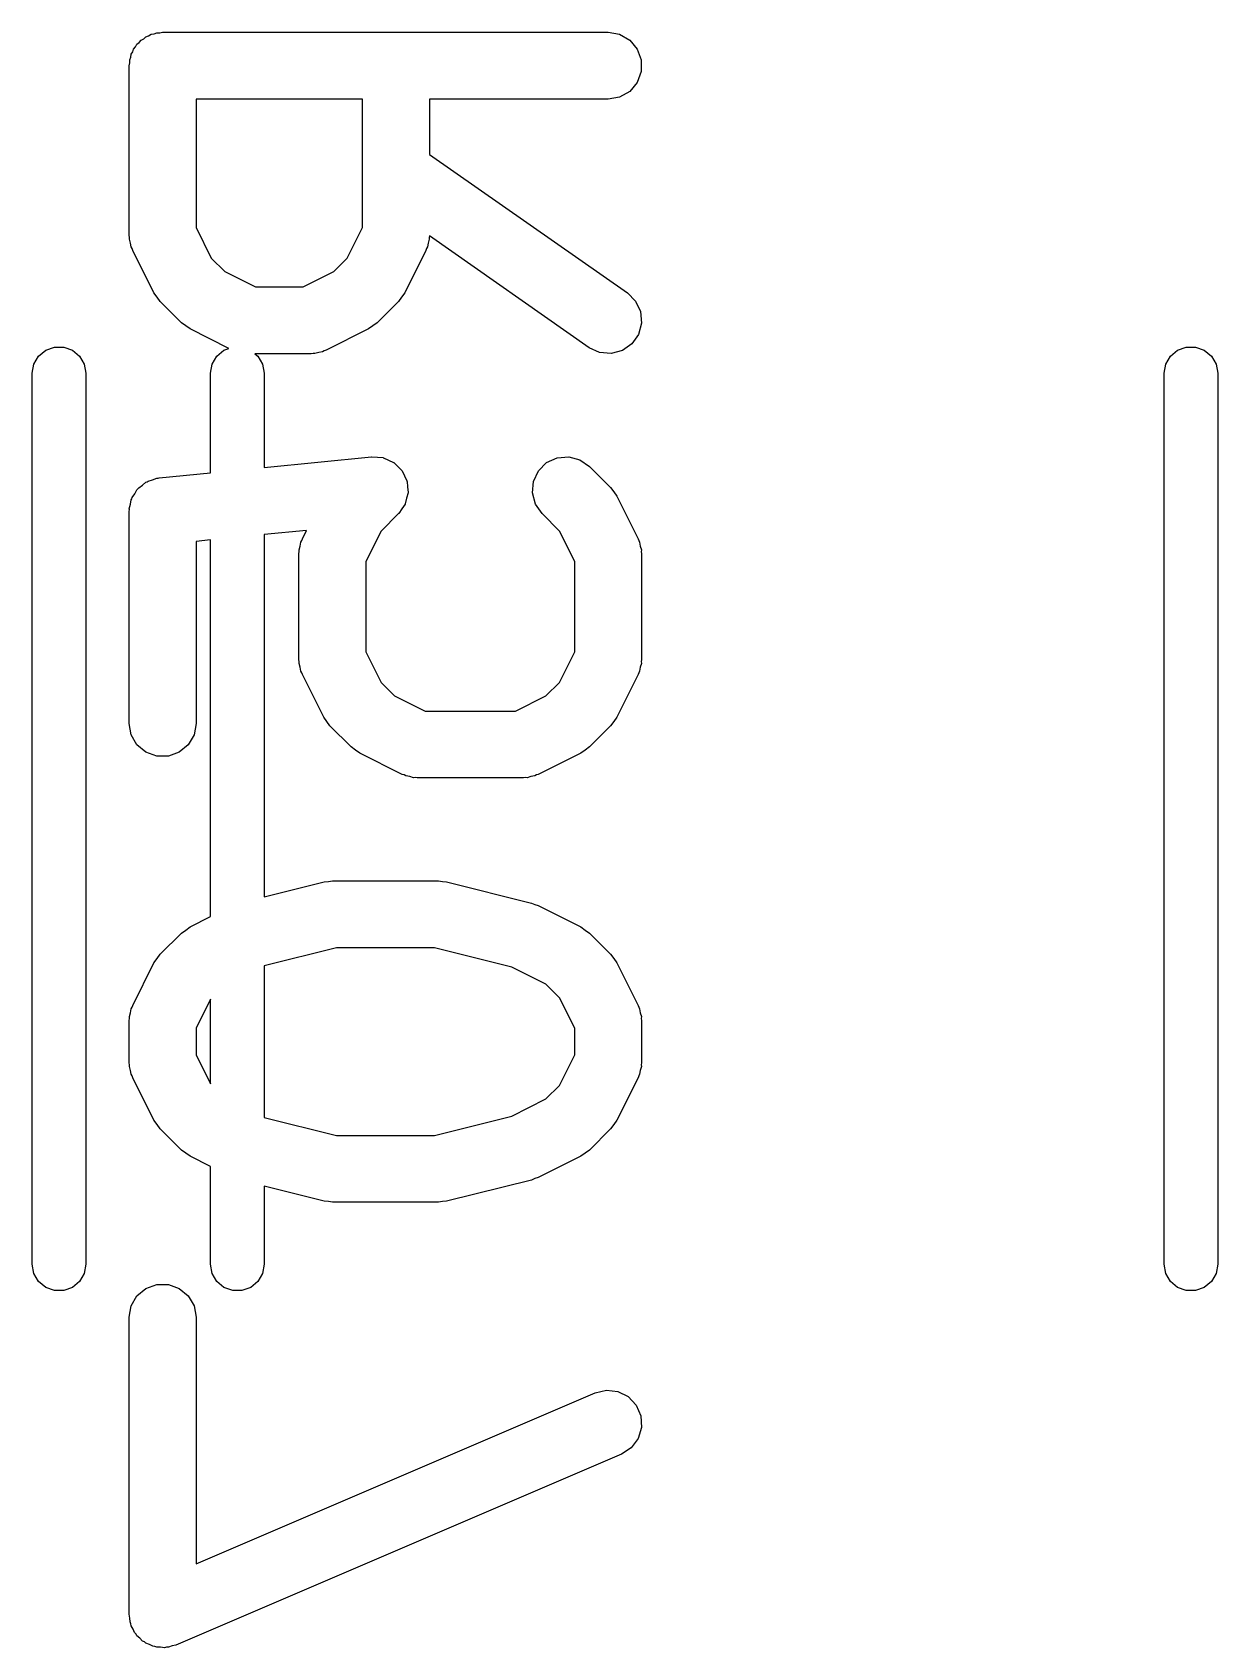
# Model space of a CAD drawing. Extents: x 25 to 326, y -201 to -21.
# Drawn here: x 46.73 to 49.39, y -27.801 to -24.174 of the extents above; entities that cross this region are included whole.
import ezdxf

# ---------------------------------------------------------------- set-up
doc = ezdxf.new("R2010")
doc.units = 0
doc.header["$MEASUREMENT"] = 0
doc.layers.add('BLACK', color=7, linetype='CONTINUOUS')

msp = doc.modelspace()

# ---------------------------------------------------------------- linework, layer by layer
at = {"layer": 'Black'}
for p, q in [((46.9799, -24.1888), (46.9849, -24.1846)), ((46.9849, -24.1846), (46.991, -24.1823)), ((46.991, -24.1823), (46.9967, -24.179)), ((46.9967, -24.179), (47.0032, -24.1779)), ((47.0032, -24.1779), (47.0094, -24.1757)), ((47.0094, -24.1757), (47.0159, -24.1757)), ((47.0159, -24.1757), (47.0224, -24.1745)), ((47.0224, -24.1745), (48.0224, -24.1745)), ((48.0224, -24.1745), (48.048, -24.179)), ((48.048, -24.179), (48.0706, -24.1921)), ((46.9519, -24.2239), (46.9552, -24.2182)), ((46.9552, -24.2182), (46.9574, -24.212)), ((46.9574, -24.212), (46.9616, -24.207)), ((46.9616, -24.207), (46.9649, -24.2013)), ((46.9649, -24.2013), (46.97, -24.1971)), ((46.97, -24.1971), (46.9742, -24.1921)), ((46.9742, -24.1921), (46.9799, -24.1888)), ((48.0706, -24.1921), (48.0873, -24.212)), ((48.0873, -24.212), (48.0962, -24.2365)), ((46.9474, -24.2495), (46.9485, -24.2431)), ((46.9474, -24.6305), (46.9474, -24.2495)), ((46.9485, -24.2365), (46.9508, -24.2303)), ((46.9485, -24.2431), (46.9485, -24.2365)), ((46.9508, -24.2303), (46.9519, -24.2239)), ((48.0962, -24.2365), (48.0962, -24.2625)), ((48.0873, -24.287), (48.0706, -24.307)), ((48.0962, -24.2625), (48.0873, -24.287)), ((47.0974, -24.3245), (47.0974, -24.6128)), ((47.4712, -24.3245), (47.0974, -24.3245)), ((47.4712, -24.6128), (47.4712, -24.3245)), ((48.0224, -24.3245), (47.6212, -24.3245)), ((47.6212, -24.3245), (47.6212, -24.4486)), ((48.048, -24.32), (48.0224, -24.3245)), ((48.0706, -24.307), (48.048, -24.32)), ((47.6212, -24.4486), (48.0654, -24.7595)), ((47.0974, -24.6128), (47.1316, -24.6813)), ((47.4369, -24.6813), (47.4712, -24.6128)), ((46.9481, -24.6347), (46.9474, -24.6305)), ((46.9479, -24.6391), (46.9481, -24.6347)), ((46.9504, -24.6475), (46.9479, -24.6391)), ((46.9519, -24.6561), (46.9504, -24.6475)), ((46.9541, -24.6599), (46.9519, -24.6561)), ((47.6167, -24.6561), (47.6145, -24.6599)), ((47.6182, -24.6475), (47.6167, -24.6561)), ((47.6207, -24.6391), (47.6182, -24.6475)), ((47.621, -24.6315), (47.6204, -24.6347)), ((47.6204, -24.6347), (47.6207, -24.6391)), ((47.9794, -24.8824), (47.621, -24.6315)), ((46.9553, -24.664), (46.9541, -24.6599)), ((47.0029, -24.7593), (46.9553, -24.664)), ((47.1316, -24.6813), (47.162, -24.7117)), ((47.4065, -24.7117), (47.4369, -24.6813)), ((47.6133, -24.664), (47.5657, -24.7593)), ((47.6145, -24.6599), (47.6133, -24.664)), ((47.162, -24.7117), (47.2306, -24.746)), ((47.338, -24.746), (47.4065, -24.7117)), ((47.0101, -24.7689), (47.0029, -24.7593)), ((47.2306, -24.746), (47.338, -24.746)), ((47.5657, -24.7593), (47.5585, -24.7689)), ((48.0654, -24.7595), (48.0838, -24.7779)), ((47.017, -24.7787), (47.0101, -24.7689)), ((47.0646, -24.8264), (47.017, -24.7787)), ((47.5516, -24.7787), (47.504, -24.8264)), ((47.5585, -24.7689), (47.5516, -24.7787)), ((48.0838, -24.7779), (48.0948, -24.8015)), ((48.0948, -24.8015), (48.0971, -24.8275)), ((47.0744, -24.8333), (47.0646, -24.8264)), ((47.0841, -24.8404), (47.0744, -24.8333)), ((47.4942, -24.8333), (47.4845, -24.8404)), ((47.504, -24.8264), (47.4942, -24.8333)), ((48.0971, -24.8275), (48.0904, -24.8526)), ((47.1712, -24.884), (47.0841, -24.8404)), ((47.4845, -24.8404), (47.3893, -24.888)), ((48.0754, -24.874), (48.0541, -24.8889)), ((48.0904, -24.8526), (48.0754, -24.874)), ((46.7336, -24.9195), (46.744, -24.9014)), ((46.744, -24.9014), (46.76, -24.888)), ((46.76, -24.888), (46.7796, -24.8809)), ((46.7796, -24.8809), (46.8004, -24.8809)), ((46.8004, -24.8809), (46.82, -24.888)), ((46.82, -24.888), (46.836, -24.9014)), ((46.836, -24.9014), (46.8464, -24.9195)), ((47.1336, -24.9195), (47.144, -24.9014)), ((47.144, -24.9014), (47.16, -24.888)), ((47.16, -24.888), (47.1712, -24.884)), ((47.3557, -24.896), (47.2294, -24.896)), ((47.2294, -24.896), (47.236, -24.9014)), ((47.236, -24.9014), (47.2464, -24.9195)), ((47.36, -24.8952), (47.3557, -24.896)), ((47.3643, -24.8955), (47.36, -24.8952)), ((47.3727, -24.893), (47.3643, -24.8955)), ((47.3814, -24.8914), (47.3727, -24.893)), ((47.3851, -24.8893), (47.3814, -24.8914)), ((47.3893, -24.888), (47.3851, -24.8893)), ((48.003, -24.8934), (47.9794, -24.8824)), ((48.0289, -24.8957), (48.003, -24.8934)), ((48.0541, -24.8889), (48.0289, -24.8957)), ((49.2736, -24.9195), (49.284, -24.9014)), ((49.284, -24.9014), (49.3, -24.888)), ((49.3, -24.888), (49.3196, -24.8809)), ((49.3196, -24.8809), (49.3404, -24.8809)), ((49.3404, -24.8809), (49.36, -24.888)), ((49.36, -24.888), (49.376, -24.9014)), ((49.376, -24.9014), (49.3864, -24.9195)), ((46.73, -24.94), (46.7336, -24.9195)), ((46.73, -26.94), (46.73, -24.94)), ((46.8464, -24.9195), (46.85, -24.94)), ((46.85, -24.94), (46.85, -26.94)), ((47.13, -24.94), (47.1336, -24.9195)), ((47.13, -25.1634), (47.13, -24.94)), ((47.2464, -24.9195), (47.25, -24.94)), ((47.25, -24.94), (47.25, -25.1514)), ((49.27, -24.94), (49.2736, -24.9195)), ((49.27, -26.94), (49.27, -24.94)), ((49.3864, -24.9195), (49.39, -24.94)), ((49.39, -24.94), (49.39, -26.94)), ((47.25, -25.1514), (47.4911, -25.1273)), ((47.4911, -25.1273), (47.4916, -25.1273)), ((47.4916, -25.1273), (47.492, -25.1272)), ((47.492, -25.1272), (47.5045, -25.1283)), ((47.5045, -25.1283), (47.5171, -25.1292)), ((47.9077, -25.1295), (47.9337, -25.1272)), ((47.9337, -25.1272), (47.9588, -25.1339)), ((47.0149, -25.1749), (47.13, -25.1634)), ((47.5171, -25.1292), (47.5175, -25.1294)), ((47.5175, -25.1294), (47.518, -25.1295)), ((47.518, -25.1295), (47.5294, -25.1348)), ((47.5294, -25.1348), (47.5408, -25.1399)), ((47.5408, -25.1399), (47.5412, -25.1403)), ((47.5412, -25.1403), (47.5416, -25.1405)), ((47.5416, -25.1405), (47.5505, -25.1494)), ((47.5505, -25.1494), (47.5595, -25.1581)), ((47.5595, -25.1581), (47.5597, -25.1586)), ((47.5597, -25.1586), (47.56, -25.1589)), ((47.56, -25.1589), (47.5653, -25.1703)), ((47.8547, -25.1825), (47.8657, -25.1589)), ((47.8657, -25.1589), (47.8841, -25.1405)), ((47.8841, -25.1405), (47.9077, -25.1295)), ((47.9588, -25.1339), (47.9802, -25.1489)), ((47.9802, -25.1489), (48.0278, -25.1965)), ((46.9598, -25.2102), (46.9649, -25.2013)), ((46.9649, -25.2013), (46.9671, -25.1995)), ((46.9671, -25.1995), (46.9687, -25.1972)), ((46.9687, -25.1972), (46.977, -25.1912)), ((46.977, -25.1912), (46.9849, -25.1846)), ((46.9849, -25.1846), (46.9875, -25.1836)), ((46.9875, -25.1836), (46.9898, -25.1819)), ((46.9898, -25.1819), (46.9997, -25.1792)), ((46.9997, -25.1792), (47.0094, -25.1757)), ((47.0094, -25.1757), (47.0122, -25.1757)), ((47.0122, -25.1757), (47.0149, -25.1749)), ((47.5653, -25.1703), (47.5708, -25.1816)), ((47.5708, -25.1816), (47.5708, -25.1821)), ((47.5708, -25.1821), (47.571, -25.1825)), ((47.571, -25.1825), (47.5721, -25.195)), ((47.5721, -25.195), (47.5734, -25.2075)), ((47.8524, -25.2084), (47.8547, -25.1825)), ((48.0278, -25.1965), (48.0347, -25.2063)), ((46.9476, -25.2439), (46.9501, -25.234)), ((46.9501, -25.234), (46.9519, -25.2239)), ((46.9519, -25.2239), (46.9533, -25.2214)), ((46.9533, -25.2214), (46.954, -25.2187)), ((46.954, -25.2187), (46.9598, -25.2102)), ((47.5665, -25.2336), (47.5593, -25.2439)), ((47.5667, -25.2331), (47.5665, -25.2336)), ((47.5669, -25.2328), (47.5667, -25.2331)), ((47.57, -25.2205), (47.5669, -25.2328)), ((47.5733, -25.2084), (47.57, -25.2205)), ((47.5734, -25.2075), (47.5732, -25.208)), ((47.5732, -25.208), (47.5733, -25.2084)), ((47.8592, -25.2336), (47.8524, -25.2084)), ((47.8741, -25.2549), (47.8592, -25.2336)), ((48.0347, -25.2063), (48.0418, -25.216)), ((48.0418, -25.216), (48.0895, -25.3112)), ((46.9474, -25.2495), (46.9479, -25.2467)), ((46.9474, -25.7257), (46.9474, -25.2495)), ((46.9479, -25.2467), (46.9476, -25.2439)), ((47.5516, -25.2549), (47.5126, -25.294)), ((47.5519, -25.2546), (47.5516, -25.2549)), ((47.5523, -25.2543), (47.5519, -25.2546)), ((47.5593, -25.2439), (47.5523, -25.2543)), ((47.9131, -25.294), (47.8741, -25.2549)), ((47.3456, -25.2926), (47.25, -25.3021)), ((47.25, -25.3021), (47.25, -26.1153)), ((47.3363, -25.3112), (47.3456, -25.2926)), ((47.5126, -25.294), (47.4783, -25.3625)), ((47.9474, -25.3625), (47.9131, -25.294)), ((47.13, -25.3141), (47.0974, -25.3174)), ((47.0974, -25.3174), (47.0974, -25.7257)), ((47.13, -26.1595), (47.13, -25.3141)), ((47.3283, -25.3448), (47.3291, -25.3405)), ((47.3283, -25.5829), (47.3283, -25.3448)), ((47.3288, -25.3362), (47.3313, -25.3278)), ((47.3291, -25.3405), (47.3288, -25.3362)), ((47.3313, -25.3278), (47.3329, -25.3191)), ((47.3329, -25.3191), (47.335, -25.3154)), ((47.335, -25.3154), (47.3363, -25.3112)), ((48.0895, -25.3112), (48.0907, -25.3154)), ((48.0907, -25.3154), (48.0929, -25.3191)), ((48.0929, -25.3191), (48.0944, -25.3278)), ((48.0944, -25.3278), (48.0969, -25.3362)), ((48.0969, -25.3362), (48.0966, -25.3405)), ((48.0966, -25.3405), (48.0974, -25.3448)), ((48.0974, -25.3448), (48.0974, -25.5829)), ((47.4783, -25.3625), (47.4783, -25.5652)), ((47.9474, -25.5652), (47.9474, -25.3625)), ((47.3291, -25.5871), (47.3283, -25.5829)), ((47.3288, -25.5914), (47.3291, -25.5871)), ((47.3313, -25.5999), (47.3288, -25.5914)), ((47.3329, -25.6085), (47.3313, -25.5999)), ((47.4783, -25.5652), (47.5126, -25.6337)), ((47.9131, -25.6337), (47.9474, -25.5652)), ((48.0944, -25.5999), (48.0929, -25.6085)), ((48.0969, -25.5914), (48.0944, -25.5999)), ((48.0974, -25.5829), (48.0966, -25.5871)), ((48.0966, -25.5871), (48.0969, -25.5914)), ((47.335, -25.6123), (47.3329, -25.6085)), ((47.3363, -25.6164), (47.335, -25.6123)), ((47.3839, -25.7116), (47.3363, -25.6164)), ((47.5126, -25.6337), (47.543, -25.6641)), ((47.8827, -25.6641), (47.9131, -25.6337)), ((48.0895, -25.6164), (48.0418, -25.7116)), ((48.0907, -25.6123), (48.0895, -25.6164)), ((48.0929, -25.6085), (48.0907, -25.6123)), ((47.543, -25.6641), (47.6115, -25.6983)), ((47.8142, -25.6983), (47.8827, -25.6641)), ((47.6115, -25.6983), (47.8142, -25.6983)), ((46.9519, -25.7514), (46.9474, -25.7257)), ((47.0974, -25.7257), (47.0929, -25.7514)), ((47.391, -25.7213), (47.3839, -25.7116)), ((47.3979, -25.7311), (47.391, -25.7213)), ((47.4455, -25.7787), (47.3979, -25.7311)), ((48.0278, -25.7311), (47.9802, -25.7787)), ((48.0347, -25.7213), (48.0278, -25.7311)), ((48.0418, -25.7116), (48.0347, -25.7213)), ((46.9649, -25.7739), (46.9519, -25.7514)), ((46.9849, -25.7907), (46.9649, -25.7739)), ((47.0798, -25.7739), (47.0599, -25.7907)), ((47.0929, -25.7514), (47.0798, -25.7739)), ((47.4554, -25.7856), (47.4455, -25.7787)), ((47.9802, -25.7787), (47.9703, -25.7856)), ((47.0094, -25.7996), (46.9849, -25.7907)), ((47.0354, -25.7996), (47.0094, -25.7996)), ((47.0599, -25.7907), (47.0354, -25.7996)), ((47.465, -25.7928), (47.4554, -25.7856)), ((47.5603, -25.8404), (47.465, -25.7928)), ((47.9607, -25.7928), (47.8654, -25.8404)), ((47.9703, -25.7856), (47.9607, -25.7928)), ((47.5644, -25.8416), (47.5603, -25.8404)), ((47.5682, -25.8438), (47.5644, -25.8416)), ((47.5768, -25.8453), (47.5682, -25.8438)), ((47.5852, -25.8478), (47.5768, -25.8453)), ((47.5896, -25.8476), (47.5852, -25.8478)), ((47.5938, -25.8483), (47.5896, -25.8476)), ((47.8319, -25.8483), (47.5938, -25.8483)), ((47.8362, -25.8476), (47.8319, -25.8483)), ((47.8405, -25.8478), (47.8362, -25.8476)), ((47.8489, -25.8453), (47.8405, -25.8478)), ((47.8576, -25.8438), (47.8489, -25.8453)), ((47.8613, -25.8416), (47.8576, -25.8438)), ((47.8654, -25.8404), (47.8613, -25.8416)), ((47.25, -26.1153), (47.3851, -26.0815)), ((47.3851, -26.0815), (47.3943, -26.0809)), ((47.3943, -26.0809), (47.4033, -26.0793)), ((47.4033, -26.0793), (47.6414, -26.0793)), ((47.6414, -26.0793), (47.6505, -26.0809)), ((47.6505, -26.0809), (47.6596, -26.0815)), ((47.6596, -26.0815), (47.8501, -26.1291)), ((47.8501, -26.1291), (47.8576, -26.1325)), ((47.8576, -26.1325), (47.8654, -26.1348)), ((47.8654, -26.1348), (47.9607, -26.1824)), ((47.0841, -26.1824), (47.13, -26.1595)), ((47.017, -26.2441), (47.0646, -26.1965)), ((47.0646, -26.1965), (47.0744, -26.1896)), ((47.0744, -26.1896), (47.0841, -26.1824)), ((47.9607, -26.1824), (47.9703, -26.1896)), ((47.9703, -26.1896), (47.9802, -26.1965)), ((47.9802, -26.1965), (48.0278, -26.2441)), ((47.0101, -26.2539), (47.017, -26.2441)), ((47.4126, -26.2293), (47.25, -26.2699)), ((47.6322, -26.2293), (47.4126, -26.2293)), ((47.8057, -26.2727), (47.6322, -26.2293)), ((48.0278, -26.2441), (48.0347, -26.2539)), ((46.9553, -26.3588), (47.0029, -26.2636)), ((47.0029, -26.2636), (47.0101, -26.2539)), ((47.25, -26.2699), (47.25, -26.6101)), ((47.8827, -26.3112), (47.8057, -26.2727)), ((48.0347, -26.2539), (48.0418, -26.2636)), ((48.0418, -26.2636), (48.0895, -26.3588)), ((47.9131, -26.3416), (47.8827, -26.3112)), ((46.9541, -26.363), (46.9553, -26.3588)), ((47.13, -26.3448), (47.0974, -26.4101)), ((47.13, -26.5352), (47.13, -26.3448)), ((47.9474, -26.4101), (47.9131, -26.3416)), ((48.0895, -26.3588), (48.0907, -26.363)), ((46.9474, -26.3924), (46.9481, -26.3881)), ((46.9474, -26.4876), (46.9474, -26.3924)), ((46.9479, -26.3838), (46.9504, -26.3754)), ((46.9481, -26.3881), (46.9479, -26.3838)), ((46.9504, -26.3754), (46.9519, -26.3667)), ((46.9519, -26.3667), (46.9541, -26.363)), ((48.0907, -26.363), (48.0929, -26.3667)), ((48.0929, -26.3667), (48.0944, -26.3754)), ((48.0944, -26.3754), (48.0969, -26.3838)), ((48.0969, -26.3838), (48.0966, -26.3881)), ((48.0966, -26.3881), (48.0974, -26.3924)), ((48.0974, -26.3924), (48.0974, -26.4876)), ((47.0974, -26.4101), (47.0974, -26.4699)), ((47.9474, -26.4699), (47.9474, -26.4101)), ((47.0974, -26.4699), (47.13, -26.5352)), ((47.9131, -26.5384), (47.9474, -26.4699)), ((46.9481, -26.4919), (46.9474, -26.4876)), ((46.9479, -26.4962), (46.9481, -26.4919)), ((46.9504, -26.5046), (46.9479, -26.4962)), ((46.9519, -26.5133), (46.9504, -26.5046)), ((48.0944, -26.5046), (48.0929, -26.5133)), ((48.0969, -26.4962), (48.0944, -26.5046)), ((48.0974, -26.4876), (48.0966, -26.4919)), ((48.0966, -26.4919), (48.0969, -26.4962)), ((46.9541, -26.517), (46.9519, -26.5133)), ((46.9553, -26.5212), (46.9541, -26.517)), ((47.0029, -26.6164), (46.9553, -26.5212)), ((47.8827, -26.5688), (47.9131, -26.5384)), ((48.0895, -26.5212), (48.0418, -26.6164)), ((48.0907, -26.517), (48.0895, -26.5212)), ((48.0929, -26.5133), (48.0907, -26.517)), ((47.8057, -26.6073), (47.8827, -26.5688)), ((47.25, -26.6101), (47.4126, -26.6507)), ((47.6322, -26.6507), (47.8057, -26.6073)), ((47.0101, -26.6261), (47.0029, -26.6164)), ((47.017, -26.6359), (47.0101, -26.6261)), ((47.0646, -26.6835), (47.017, -26.6359)), ((47.4126, -26.6507), (47.6322, -26.6507)), ((48.0278, -26.6359), (47.9802, -26.6835)), ((48.0347, -26.6261), (48.0278, -26.6359)), ((48.0418, -26.6164), (48.0347, -26.6261)), ((47.0744, -26.6904), (47.0646, -26.6835)), ((47.9802, -26.6835), (47.9703, -26.6904)), ((47.0841, -26.6976), (47.0744, -26.6904)), ((47.13, -26.7205), (47.0841, -26.6976)), ((47.13, -26.94), (47.13, -26.7205)), ((47.9607, -26.6976), (47.8654, -26.7452)), ((47.9703, -26.6904), (47.9607, -26.6976)), ((47.8501, -26.7509), (47.6596, -26.7985)), ((47.8576, -26.7475), (47.8501, -26.7509)), ((47.8654, -26.7452), (47.8576, -26.7475)), ((47.3851, -26.7985), (47.25, -26.7647)), ((47.25, -26.7647), (47.25, -26.94)), ((47.3943, -26.7991), (47.3851, -26.7985)), ((47.4033, -26.8007), (47.3943, -26.7991)), ((47.6414, -26.8007), (47.4033, -26.8007)), ((47.6505, -26.7991), (47.6414, -26.8007)), ((47.6596, -26.7985), (47.6505, -26.7991)), ((46.7336, -26.9605), (46.73, -26.94)), ((46.85, -26.94), (46.8464, -26.9605)), ((47.1336, -26.9605), (47.13, -26.94)), ((47.25, -26.94), (47.2464, -26.9605)), ((49.2736, -26.9605), (49.27, -26.94)), ((49.39, -26.94), (49.3864, -26.9605)), ((46.744, -26.9786), (46.7336, -26.9605)), ((46.8464, -26.9605), (46.836, -26.9786)), ((47.144, -26.9786), (47.1336, -26.9605)), ((47.2464, -26.9605), (47.236, -26.9786)), ((49.284, -26.9786), (49.2736, -26.9605)), ((49.3864, -26.9605), (49.376, -26.9786)), ((46.76, -26.992), (46.744, -26.9786)), ((46.7796, -26.9991), (46.76, -26.992)), ((46.8004, -26.9991), (46.7796, -26.9991)), ((46.82, -26.992), (46.8004, -26.9991)), ((46.836, -26.9786), (46.82, -26.992)), ((46.9519, -27.0334), (46.9649, -27.0108)), ((46.9649, -27.0108), (46.9849, -26.9941)), ((46.9849, -26.9941), (47.0094, -26.9852)), ((47.0094, -26.9852), (47.0354, -26.9852)), ((47.0354, -26.9852), (47.0599, -26.9941)), ((47.0599, -26.9941), (47.0798, -27.0108)), ((47.0798, -27.0108), (47.0929, -27.0334)), ((47.16, -26.992), (47.144, -26.9786)), ((47.1796, -26.9991), (47.16, -26.992)), ((47.2004, -26.9991), (47.1796, -26.9991)), ((47.22, -26.992), (47.2004, -26.9991)), ((47.236, -26.9786), (47.22, -26.992)), ((49.3, -26.992), (49.284, -26.9786)), ((49.3196, -26.9991), (49.3, -26.992)), ((49.3404, -26.9991), (49.3196, -26.9991)), ((49.36, -26.992), (49.3404, -26.9991)), ((49.376, -26.9786), (49.36, -26.992)), ((46.9474, -27.059), (46.9519, -27.0334)), ((47.0929, -27.0334), (47.0974, -27.059)), ((46.9474, -27.7257), (46.9474, -27.059)), ((47.0974, -27.059), (47.0974, -27.612)), ((47.0974, -27.612), (47.9928, -27.2282)), ((47.9928, -27.2282), (48.0182, -27.2223)), ((48.0182, -27.2223), (48.0441, -27.2253)), ((48.0441, -27.2253), (48.0673, -27.2371)), ((48.0673, -27.2371), (48.0851, -27.2561)), ((48.0851, -27.2561), (48.0954, -27.28)), ((48.0954, -27.28), (48.0969, -27.306)), ((48.0893, -27.331), (48.0737, -27.3518)), ((48.0969, -27.306), (48.0893, -27.331)), ((48.0519, -27.3661), (47.0519, -27.7947)), ((48.0737, -27.3518), (48.0519, -27.3661)), ((46.9489, -27.7342), (46.9474, -27.7257)), ((46.9494, -27.7428), (46.9489, -27.7342)), ((46.9511, -27.747), (46.9494, -27.7428)), ((46.9519, -27.7514), (46.9511, -27.747)), ((46.9562, -27.7588), (46.9519, -27.7514)), ((46.9596, -27.7668), (46.9562, -27.7588)), ((46.9627, -27.77), (46.9596, -27.7668)), ((46.9649, -27.7739), (46.9627, -27.77)), ((46.9715, -27.7795), (46.9649, -27.7739)), ((46.9775, -27.7858), (46.9715, -27.7795)), ((46.9814, -27.7878), (46.9775, -27.7858)), ((46.9849, -27.7907), (46.9814, -27.7878)), ((46.993, -27.7936), (46.9849, -27.7907)), ((47.0007, -27.7975), (46.993, -27.7936)), ((47.0051, -27.798), (47.0007, -27.7975)), ((47.0094, -27.7996), (47.0051, -27.798)), ((47.018, -27.7996), (47.0094, -27.7996)), ((47.0266, -27.8006), (47.018, -27.7996)), ((47.0309, -27.7996), (47.0266, -27.8006)), ((47.0354, -27.7996), (47.0309, -27.7996)), ((47.0435, -27.7966), (47.0354, -27.7996)), ((47.0519, -27.7947), (47.0435, -27.7966))]:
    msp.add_line(p, q, dxfattribs=at)

doc.saveas('drawing.dxf')
